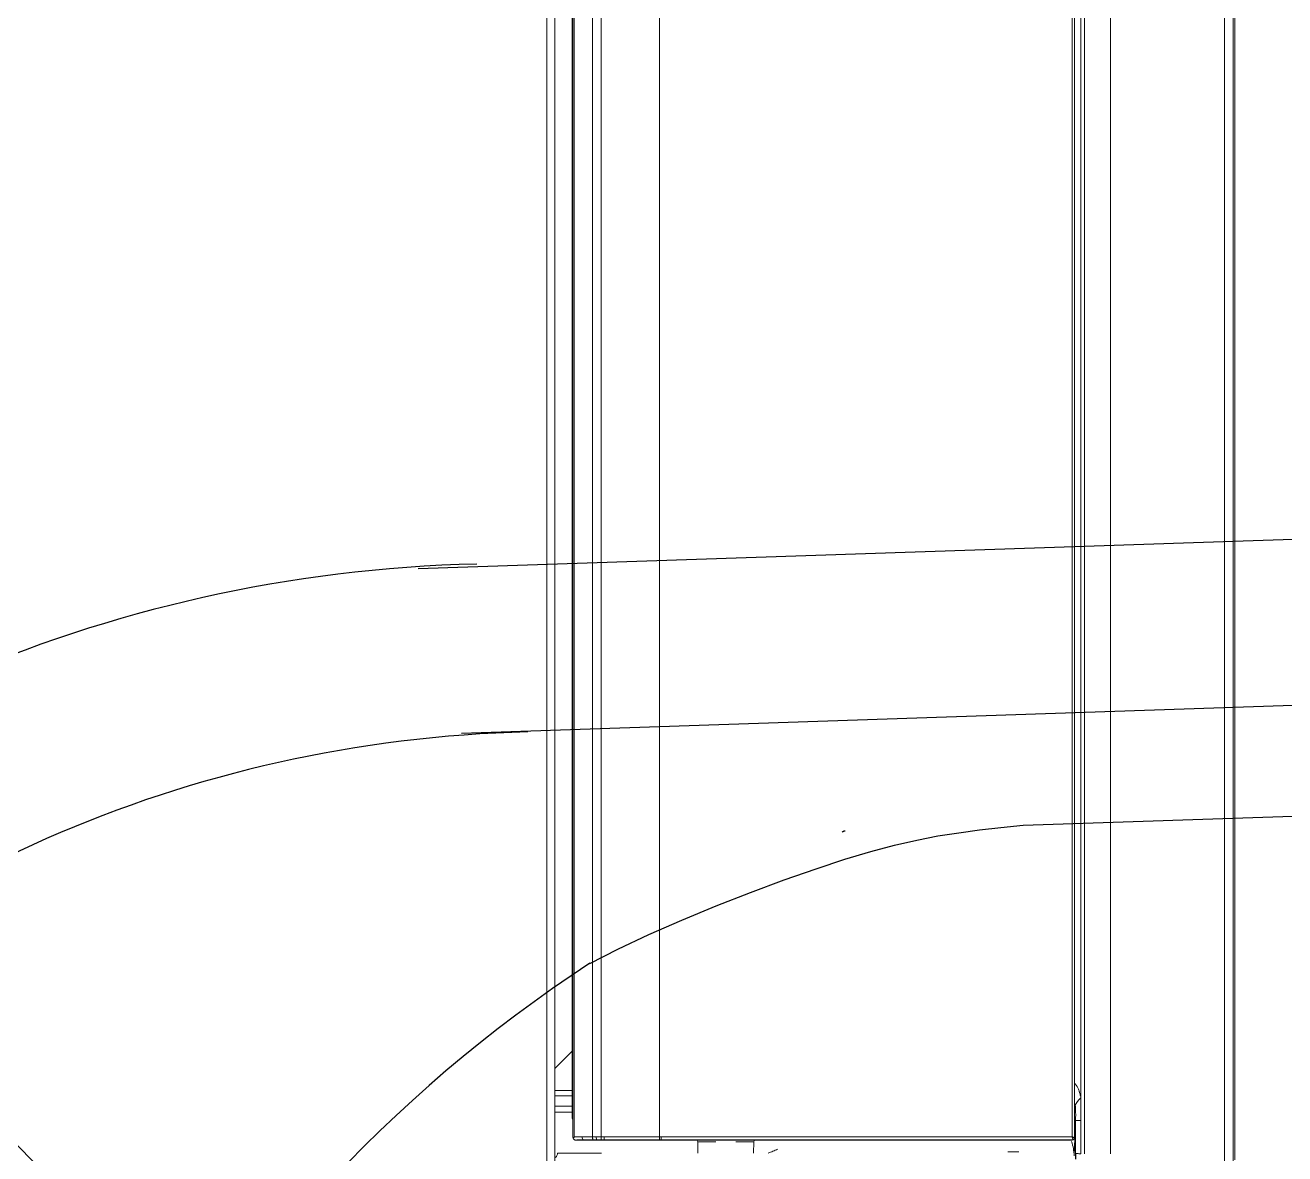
# Model space of a CAD drawing. Header units: inches. Extents: x 405346 to 489838, y -25612 to 14934.
# Drawn here: x 467509.7 to 467702.1, y 4055.9 to 4228.3 of the extents above; entities that cross this region are included whole.
import ezdxf

# ---------------------------------------------------------------- set-up
doc = ezdxf.new("R2010")
doc.units = ezdxf.units.IN
doc.header["$LTSCALE"] = 200
doc.header["$MEASUREMENT"] = 0
doc.linetypes.add('DH-HID2', pattern=[1.2, 0.8, -0.4])
doc.layers.add('FU-FURM', color=251, linetype='DH-HID2')
doc.layers.add('SS-EQ', color=2, linetype='Continuous', lineweight=20)

# ---------------------------------------------------------------- blocks, each defined once
blk = doc.blocks.new('FLLLL')
at = {"layer": 'FU-FURM'}
for p, q in [((467617.25, 3548.65), (467942, 3559.53)), ((467623.89, 3523.49), (467942.03, 3534.15)), ((467709.7, 3509.44), (467908.24, 3516.09)), ((467706.27, 3509.06), (467709.7, 3509.44)), ((467693.43, 3507.15), (467696.66, 3507.77)), ((467696.66, 3507.77), (467699.83, 3508.27)), ((467699.83, 3508.27), (467703, 3508.69)), ((467703, 3508.69), (467706.27, 3509.06)), ((467682.45, 3504.23), (467686.4, 3505.42)), ((467686.4, 3505.42), (467690.03, 3506.39)), ((467690.03, 3506.39), (467693.43, 3507.15)), ((467678.04, 3502.77), (467682.45, 3504.23)), ((467673.19, 3501.06), (467678.04, 3502.77)), ((467668.05, 3499.15), (467673.19, 3501.06)), ((467662.79, 3497.1), (467668.05, 3499.15)), ((467657.54, 3494.93), (467662.79, 3497.1)), ((467652.48, 3492.72), (467657.54, 3494.93)), ((467647.75, 3490.49), (467652.48, 3492.72)), ((467643.5, 3488.31), (467647.75, 3490.49))]:
    blk.add_line(p, q, dxfattribs=at)
for centre, radius, start, end in [((467631.3, 3335.77), 213.6, 91.3567, 179.233), ((467638.62, 3329.46), 194.25, 91.3565, 179.233), ((467763.13, 3305.47), 218.51, 111.67, 111.7928), ((467763.13, 3305.47), 218.51, 123.195, 236.9472)]:
    blk.add_arc(centre, radius, start, end, dxfattribs=at)
blk = doc.blocks.new('4way무풍')
at = {"layer": 'SS-EQ'}
for p, q in [((339.63, -339.64), (-339.63, 339.63)), ((349.15, 262.99), (349.15, -262.99)), ((349.34, -262.97), (349.34, 262.97)), ((353.43, -262.94), (353.43, 262.94)), ((362.36, -262.95), (362.36, 262.95)), ((425.39, -262.95), (425.39, 262.95)), ((425.73, -263.13), (425.73, 263.13)), ((349.03, 260.06), (349.03, -260.06)), ((349.03, -260.06), (349.03, 260.06)), ((426.73, 0), (426.73, -257.01)), ((431.26, 0), (431.26, -265.55)), ((346.36, -252.52), (349.03, -249.86)), ((349.03, -255.9), (346.36, -255.9)), ((346.36, -256.7), (349.03, -256.7)), ((426.73, -257.01), (426.73, -260.44)), ((349.03, -258.27), (346.36, -258.27)), ((346.36, -259.2), (349.03, -259.2)), ((349.03, -260.06), (349.03, -260.06)), ((425.92, -260.44), (425.68, -265.84)), ((426.73, -260.44), (425.92, -260.44)), ((425.92, -260.44), (425.92, -266.38)), ((349.59, -263.46), (349.58, -263.46)), ((349.6, -263.46), (349.59, -263.46)), ((350.71, -263.41), (350.31, -263.46)), ((352.8, -263.41), (352.42, -263.46)), ((353.95, -263.42), (353.6, -263.46)), ((356.85, -263.46), (355.15, -263.46)), ((361.1, -263.46), (358.73, -263.46)), ((362.6, -263.42), (362.29, -263.46)), ((383.35, -263.46), (375.76, -263.46)), ((387.74, -263.46), (385.15, -263.46)), ((425.07, -263.46), (425.24, -263.46)), ((425.24, -263.46), (425.3, -263.46)), ((425.39, -263.44), (425.35, -263.45)), ((346.78, -265.43), (353.5, -265.43)), ((368.23, -263.74), (368.24, -265.45)), ((370.97, -263.74), (368.23, -263.74)), ((376.75, -263.74), (374, -263.74)), ((376.74, -265.47), (376.75, -263.74)), ((417.24, -265.24), (415.59, -265.24)), ((425.93, -266.38), (425.93, -265.49))]:
    blk.add_line(p, q, dxfattribs=at)
for centre, start, end in [((367.94, -263.74), 0.5, 90), ((377.03, -263.74), 90, 179.5)]:
    blk.add_arc(centre, 0.284, start, end, dxfattribs=at)
for centre, major_axis, ratio, start_param, end_param in [((435.1, -257.01), (9.3, 1.83), 0.341846, 2.618687, 2.933696), ((350.72, -262.94), (0.001, -0.474), 0.369323, 4.71164, 6.208086), ((352.8, -262.94), (-0.002, -0.474), 0.20997, 4.713129, 6.215635), ((353.5, -262.94), (-0.001, -0.474), 0.14868, 4.712815, 6.218875), ((362.33, -262.95), (0, -0.474), 0.058025, 0.056515, 1.570818), ((362.6, -262.95), (0, -0.474), 0.06069, 0.056356, 1.570805), ((345.83, -265.42), (0.671, -0.671), 0.998783, 0, 0.775553), ((420.94, -266.02), (0.25, 5.64), 0.839678, 4.780735, 5.174554)]:
    blk.add_ellipse(centre, major_axis=major_axis, ratio=ratio, start_param=start_param, end_param=end_param, dxfattribs=at)
for points, degree in [([(448.66, -268.67), (448.66, 268.67)], 1), ([(450, 268.67), (450, -268.67)], 1), ([(450.23, -266.49), (450.23, 266.49)], 1), ([(352.12, -262.94), (352.12, 262.94)], 1), ([(427.28, 0), (427.28, -88.51), (427.28, -177.03), (427.28, -265.54)], 3), ([(426.73, -265.55), (426.73, -263.84), (426.73, -262.14), (426.73, -260.44)], 3), ([(349.58, -263.46), (349.58, -263.46), (349.58, -263.46), (349.58, -263.46)], 3), ([(350.31, -263.46), (350.87, -263.46), (351.43, -263.46), (352.01, -263.46)], 3), ([(352.42, -263.46), (352.2, -263.46), (352.01, -263.46)], 2), ([(352.12, -262.94), (352.32, -262.94), (352.51, -262.94), (352.7, -262.94)], 3), ([(352.61, -263.46), (352.52, -263.46), (352.42, -263.46)], 2), ([(353.6, -263.46), (353.27, -263.46), (352.94, -263.46), (352.61, -263.46)], 3), ([(352.7, -262.94), (352.94, -262.94), (353.19, -262.94), (353.43, -262.94)], 3), ([(353.49, -263.42), (353.26, -263.42), (353.03, -263.41), (352.8, -263.41)], 3), ([(353.43, -262.94), (353.58, -262.94), (353.73, -262.94), (353.89, -262.94)], 3), ([(353.95, -263.42), (353.8, -263.42), (353.64, -263.42), (353.49, -263.42)], 3), ([(353.6, -263.46), (355.07, -263.46), (356.55, -263.46), (358.04, -263.46)], 3), ([(358.04, -263.46), (358.04, -263.46), (358.04, -263.46), (358.04, -263.46)], 3), ([(358.73, -263.46), (358.39, -263.46), (358.04, -263.46)], 2), ([(358.73, -263.46), (358.74, -263.46), (358.74, -263.46), (358.74, -263.46)], 3), ([(358.74, -263.46), (359.92, -263.46), (361.11, -263.46), (362.29, -263.46)], 3), ([(362.6, -263.42), (362.51, -263.42), (362.42, -263.42), (362.33, -263.42)], 3), ([(362.36, -262.95), (362.45, -262.95), (362.54, -262.95), (362.63, -262.95)], 3), ([(372.74, -263.46), (372.49, -263.46), (372.23, -263.46)], 2), ([(383.95, -263.46), (383.65, -263.46), (383.35, -263.46)], 2), ([(387.74, -263.46), (386.48, -263.46), (385.22, -263.46), (383.96, -263.46)], 3), ([(388.39, -263.46), (388.07, -263.46), (387.74, -263.46)], 2), ([(425.3, -263.46), (425.35, -263.45), (425.39, -263.43), (425.43, -263.42)], 3), ([(425.35, -263.45), (425.34, -263.45), (425.32, -263.45), (425.3, -263.46)], 3), ([(425.43, -263.42), (425.37, -263.42)], 1), ([(425.39, -263.44), (425.51, -263.41)], 1), ([(425.45, -263.42), (425.44, -263.42), (425.44, -263.42), (425.43, -263.42)], 3), ([(425.73, -263.13), (425.73, -263.13), (425.73, -263.14), (425.73, -263.14)], 3)]:
    blk.add_open_spline(points, degree=degree, dxfattribs=at)
for points, knots in [([(346.36, 0), (346.36, -27.81), (346.36, -55.62), (346.36, -97.34), (346.36, -111.25), (346.36, -139.06), (346.36, -152.96), (346.36, -180.78), (346.36, -194.68), (346.36, -222.49), (346.36, -236.4), (346.36, -257.26), (346.36, -264.21), (346.36, -272.9), (346.36, -274.64), (346.36, -277.25), (346.36, -278.12), (346.36, -279.86), (346.36, -280.73), (346.36, -282.03), (346.36, -282.46), (346.36, -283.33), (346.36, -283.77), (346.36, -284.42), (346.36, -284.64), (346.36, -285.07), (346.36, -285.29), (346.36, -285.72), (346.35, -285.94), (346.35, -286.37), (346.34, -286.59), (346.32, -287.24), (346.31, -287.68), (346.26, -288.55), (346.24, -288.98), (346.17, -289.85), (346.14, -290.28), (346.08, -290.93), (346.06, -291.15), (346.01, -291.58), (345.89, -292.67), (345.75, -293.74), (345.48, -295.45), (345.33, -296.3), (344.82, -298.83), (344.41, -300.5), (343.69, -302.98), (343.17, -304.62), (342.29, -307.06), (341.64, -308.66), (341.12, -309.86), (340.94, -310.26), (340.71, -310.75), (340.67, -310.85), (340.58, -311.05), (340.44, -311.34), (339.92, -312.42), (339.03, -314.16), (338.18, -315.66), (336.85, -317.88), (335.91, -319.32), (334.41, -321.42), (333.38, -322.8), (331.74, -324.8), (330.59, -326.1), (329.7, -327.05), (329.4, -327.37), (329.02, -327.76), (328.95, -327.84), (328.79, -327.99), (328.57, -328.22), (327.72, -329.07), (326.3, -330.41), (324.35, -332.11), (322.33, -333.72), (320.94, -334.74), (319.53, -335.72), (318.82, -336.2), (317.37, -337.13), (315.89, -338.03), (314.38, -338.87), (313.22, -339.47), (312.83, -339.67), (312.25, -339.96), (312.05, -340.06), (311.66, -340.25), (309.9, -341.09), (308.1, -341.85), (305.68, -342.75), (304.05, -343.32), (302.41, -343.81), (299.92, -344.51), (298.25, -344.9), (295.7, -345.38), (294.84, -345.53), (293.77, -345.68), (293.55, -345.71), (293.12, -345.77), (292.9, -345.8), (292.25, -345.88), (291.82, -345.93), (290.52, -346.06), (289.66, -346.13), (288.36, -346.21), (287.92, -346.23), (287.06, -346.27), (286.62, -346.28), (285.97, -346.29), (285.76, -346.29), (285.32, -346.29), (285.11, -346.29), (284.67, -346.29), (284.46, -346.29), (284.02, -346.29), (283.81, -346.29), (283.16, -346.29), (282.72, -346.29), (281.85, -346.29), (281.42, -346.29), (280.12, -346.29), (279.25, -346.29), (277.52, -346.29), (276.65, -346.29), (274.05, -346.29), (272.32, -346.29), (267.11, -346.29), (263.64, -346.29), (256.71, -346.29), (253.24, -346.29), (242.83, -346.29), (235.9, -346.29), (222.02, -346.29), (215.08, -346.29), (194.27, -346.29), (180.4, -346.29), (152.65, -346.29), (138.78, -346.29), (111.03, -346.29), (97.15, -346.29), (69.4, -346.29), (55.53, -346.29), (34.72, -346.29), (27.78, -346.29), (13.91, -346.29), (6.97, -346.29), (0.03, -346.29)], [0, 0, 0, 0, 0.125, 0.125, 0.1875, 0.1875, 0.25, 0.25, 0.3125, 0.3125, 0.375, 0.375, 0.40625, 0.40625, 0.414063, 0.414063, 0.417969, 0.417969, 0.421875, 0.421875, 0.423828, 0.423828, 0.425781, 0.425781, 0.426758, 0.426758, 0.427734, 0.427734, 0.428711, 0.428711, 0.429688, 0.429688, 0.431641, 0.431641, 0.433594, 0.433594, 0.435547, 0.435547, 0.436523, 0.436523, 0.4375, 0.441406, 0.441406, 0.445313, 0.445313, 0.453125, 0.453125, 0.457031, 0.460938, 0.464844, 0.464844, 0.466797, 0.466797, 0.467285, 0.467285, 0.467773, 0.46875, 0.472656, 0.476563, 0.476563, 0.484375, 0.484375, 0.488281, 0.492188, 0.496094, 0.496094, 0.498047, 0.498047, 0.498535, 0.498535, 0.499023, 0.5, 0.503906, 0.507813, 0.511719, 0.515625, 0.515625, 0.519531, 0.519531, 0.523438, 0.527344, 0.527344, 0.529297, 0.529297, 0.530273, 0.530273, 0.53125, 0.539063, 0.539063, 0.542969, 0.546875, 0.546875, 0.554688, 0.554688, 0.558594, 0.558594, 0.55957, 0.55957, 0.560547, 0.560547, 0.5625, 0.5625, 0.566406, 0.566406, 0.568359, 0.568359, 0.570313, 0.570313, 0.571289, 0.571289, 0.572266, 0.572266, 0.573242, 0.573242, 0.574219, 0.574219, 0.576172, 0.576172, 0.578125, 0.578125, 0.582031, 0.582031, 0.585938, 0.585938, 0.59375, 0.59375, 0.609375, 0.609375, 0.625, 0.625, 0.65625, 0.65625, 0.6875, 0.6875, 0.75, 0.75, 0.8125, 0.8125, 0.875, 0.875, 0.9375, 0.9375, 0.96875, 0.96875, 1, 1, 1, 1]), ([(0.03, -345.1), (6.96, -345.1), (13.89, -345.1), (27.75, -345.1), (34.68, -345.1), (55.47, -345.1), (69.33, -345.1), (97.04, -345.1), (110.9, -345.1), (138.62, -345.1), (152.48, -345.1), (180.2, -345.09), (194.06, -345.09), (214.84, -345.09), (221.77, -345.09), (235.63, -345.09), (242.56, -345.09), (256.42, -345.08), (263.35, -345.08), (272.01, -345.08), (273.74, -345.08), (276.34, -345.08), (277.21, -345.08), (278.94, -345.08), (279.81, -345.08), (281.11, -345.08), (281.54, -345.08), (282.41, -345.08), (282.84, -345.08), (283.71, -345.08), (284.14, -345.08), (284.79, -345.07), (285.01, -345.07), (285.44, -345.07), (285.65, -345.07), (286.3, -345.06), (286.74, -345.05), (287.6, -345.02), (288.03, -345), (289.33, -344.92), (290.19, -344.85), (291.49, -344.72), (291.92, -344.67), (292.57, -344.59), (292.78, -344.57), (293.21, -344.51), (294.29, -344.36), (295.35, -344.18), (297.89, -343.7), (299.56, -343.31), (302.04, -342.61), (303.68, -342.12), (305.3, -341.55), (307.71, -340.65), (309.3, -339.98), (311.06, -339.14), (311.35, -339), (311.64, -338.85), (311.84, -338.76), (311.93, -338.71), (312.42, -338.46), (312.8, -338.26), (313.95, -337.66), (314.7, -337.24), (316.19, -336.36), (316.92, -335.91), (318.36, -334.98), (319.07, -334.5), (320.47, -333.51), (321.85, -332.49), (323.85, -330.87), (325.78, -329.16), (327.03, -327.96), (327.79, -327.2), (327.95, -327.04), (328.25, -326.73), (328.4, -326.57), (328.85, -326.1), (329.14, -325.78), (330.02, -324.83), (331.15, -323.53), (332.76, -321.52), (333.78, -320.13), (334.76, -318.73), (335.23, -318.02), (336.16, -316.57), (336.6, -315.84), (337.46, -314.35), (338.3, -312.84), (339.07, -311.29), (339.48, -310.41), (339.53, -310.31), (339.62, -310.11), (339.75, -309.81), (340.07, -309.12), (340.32, -308.53), (340.82, -307.33), (341.45, -305.73), (342.29, -303.29), (342.78, -301.65), (343.45, -299.17), (343.84, -297.5), (344.3, -294.96), (344.44, -294.11), (344.62, -292.83), (344.7, -292.18), (344.79, -291.43), (344.82, -291.1), (344.84, -290.89), (344.85, -290.78), (344.95, -289.81), (345.01, -288.94), (345.08, -287.64), (345.1, -287.21), (345.12, -286.56), (345.12, -286.35), (345.13, -285.91), (345.13, -285.7), (345.14, -285.27), (345.14, -285.05), (345.14, -284.62), (345.14, -284.4), (345.14, -283.75), (345.14, -283.32), (345.14, -282.67), (345.14, -282.45), (345.14, -282.02), (345.14, -281.81), (345.14, -281.16), (345.14, -280.72), (345.14, -279.43), (345.14, -278.56), (345.14, -276.83), (345.14, -275.97), (345.14, -273.37), (345.14, -271.64), (345.15, -262.99), (345.15, -256.07), (345.15, -235.31), (345.15, -221.46), (345.16, -193.78), (345.16, -179.94), (345.16, -152.26), (345.16, -138.42), (345.16, -110.73), (345.16, -69.21), (345.16, -27.68), (345.16, 0)], [0, 0, 0, 0, 0.03125, 0.03125, 0.0625, 0.0625, 0.125, 0.125, 0.1875, 0.1875, 0.25, 0.25, 0.3125, 0.3125, 0.34375, 0.34375, 0.375, 0.375, 0.40625, 0.40625, 0.414063, 0.414063, 0.417969, 0.417969, 0.421875, 0.421875, 0.423828, 0.423828, 0.425781, 0.425781, 0.427734, 0.427734, 0.428711, 0.428711, 0.429688, 0.429688, 0.431641, 0.431641, 0.433594, 0.433594, 0.4375, 0.4375, 0.439453, 0.439453, 0.44043, 0.44043, 0.441406, 0.445313, 0.445313, 0.453125, 0.453125, 0.457031, 0.460938, 0.460938, 0.46875, 0.46875, 0.469727, 0.470215, 0.470215, 0.470703, 0.470703, 0.472656, 0.472656, 0.476563, 0.476563, 0.480469, 0.480469, 0.484375, 0.484375, 0.488281, 0.492188, 0.496094, 0.5, 0.5, 0.500977, 0.500977, 0.501953, 0.501953, 0.503906, 0.503906, 0.507813, 0.511719, 0.515625, 0.515625, 0.519531, 0.519531, 0.523438, 0.523438, 0.527344, 0.53125, 0.53125, 0.531738, 0.531738, 0.532227, 0.533203, 0.535156, 0.535156, 0.539063, 0.542969, 0.546875, 0.546875, 0.554688, 0.554688, 0.558594, 0.558594, 0.560547, 0.561523, 0.562012, 0.562012, 0.5625, 0.5625, 0.566406, 0.566406, 0.568359, 0.568359, 0.569336, 0.569336, 0.570313, 0.570313, 0.571289, 0.571289, 0.572266, 0.572266, 0.574219, 0.574219, 0.575195, 0.575195, 0.576172, 0.576172, 0.578125, 0.578125, 0.582031, 0.582031, 0.585938, 0.585938, 0.59375, 0.59375, 0.625, 0.625, 0.6875, 0.6875, 0.75, 0.75, 0.8125, 0.8125, 0.875, 1, 1, 1, 1]), ([(426.02, -255.07), (425.98, -255.02), (425.93, -254.97), (425.86, -254.89), (425.83, -254.86), (425.78, -254.81), (425.76, -254.79), (425.75, -254.78), (425.75, -254.78), (425.75, -254.78), (425.75, -254.78), (425.74, -254.77), (425.74, -254.77), (425.74, -254.77), (425.74, -254.77), (425.74, -254.77), (425.74, -254.77)], [0, 0, 0, 0, 0.5, 0.5, 0.75, 0.875, 0.9375, 0.96875, 0.984375, 0.992187, 0.996094, 0.998047, 0.999023, 0.999512, 0.999512, 1, 1, 1, 1]), ([(426.73, -257.01), (426.7, -256.82), (426.65, -256.64), (426.58, -256.36), (426.55, -256.27), (426.52, -256.16), (426.51, -256.14), (426.5, -256.1), (426.48, -256.04), (426.4, -255.8), (426.32, -255.61), (426.21, -255.4), (426.16, -255.29), (426.09, -255.18), (426.06, -255.13), (426.04, -255.1), (426.03, -255.09), (426.03, -255.08), (426.02, -255.08), (426.02, -255.08), (426.02, -255.08), (426.02, -255.07)], [0, 0, 0, 0, 0.25, 0.25, 0.375, 0.375, 0.40625, 0.40625, 0.4375, 0.5, 0.75, 0.75, 0.875, 0.9375, 0.96875, 0.984375, 0.992188, 0.996094, 0.998047, 0.998047, 1, 1, 1, 1]), ([(425.87, -258.15), (425.88, -258.25), (425.89, -258.35), (425.9, -258.55), (425.91, -258.64), (425.92, -258.94), (425.92, -259.13), (425.93, -259.51), (425.93, -259.7), (425.92, -260.07), (425.92, -260.25), (425.92, -260.44)], [0, 0, 0, 0, 0.125, 0.125, 0.25, 0.25, 0.5, 0.5, 0.75, 0.75, 1, 1, 1, 1]), ([(349.03, -260.06), (349.03, -260.08), (349.03, -260.14), (349.07, -260.22), (349.12, -260.27), (349.15, -260.29), (349.15, -260.29)], [0, 0, 0, 0, 0.288906, 0.634932, 0.918339, 1, 1, 1, 1]), ([(349.03, -260.06), (349.03, -260.07), (349.03, -260.07), (349.04, -260.08), (349.04, -260.09), (349.04, -260.1), (349.04, -260.1), (349.04, -260.11), (349.04, -260.12), (349.05, -260.13), (349.05, -260.14), (349.05, -260.15), (349.06, -260.16), (349.06, -260.17), (349.07, -260.17), (349.07, -260.18), (349.08, -260.19), (349.09, -260.2), (349.1, -260.21), (349.11, -260.22), (349.12, -260.22), (349.13, -260.23), (349.14, -260.23), (349.15, -260.23), (349.15, -260.23)], [0, 0, 0, 0, 0.040923, 0.040923, 0.081846, 0.081846, 0.12277, 0.12277, 0.163693, 0.163693, 0.245539, 0.245539, 0.327385, 0.327385, 0.409232, 0.409232, 0.491078, 0.491078, 0.654771, 0.654771, 0.818463, 0.818463, 0.982156, 1, 1, 1, 1]), ([(349.15, -262.99), (349.15, -263), (349.15, -263), (349.16, -263.02), (349.16, -263.02), (349.16, -263.03), (349.16, -263.03), (349.17, -263.04), (349.17, -263.05), (349.18, -263.06), (349.18, -263.06), (349.18, -263.06), (349.18, -263.06), (349.19, -263.07), (349.2, -263.07), (349.21, -263.08), (349.21, -263.08), (349.23, -263.08), (349.24, -263.08), (349.25, -263.08), (349.25, -263.08), (349.26, -263.07), (349.27, -263.07), (349.28, -263.07), (349.29, -263.06), (349.31, -263.05), (349.31, -263.04), (349.32, -263.04), (349.32, -263.03), (349.32, -263.03), (349.32, -263.03), (349.33, -263.02), (349.33, -263.02), (349.33, -263.01), (349.33, -263), (349.34, -263), (349.34, -262.99), (349.34, -262.98), (349.34, -262.98), (349.34, -262.97)], [0, 0, 0, 0, 0.0625, 0.0625, 0.09375, 0.09375, 0.125, 0.125, 0.1875, 0.1875, 0.21875, 0.21875, 0.25, 0.25, 0.3125, 0.3125, 0.375, 0.375, 0.5, 0.5, 0.5625, 0.5625, 0.625, 0.625, 0.75, 0.75, 0.8125, 0.8125, 0.84375, 0.84375, 0.875, 0.875, 0.90625, 0.90625, 0.9375, 0.9375, 0.96875, 0.96875, 1, 1, 1, 1]), ([(349.58, -263.46), (349.55, -263.46), (349.52, -263.46), (349.48, -263.45), (349.47, -263.44), (349.44, -263.44), (349.43, -263.43), (349.39, -263.41), (349.37, -263.4), (349.33, -263.37), (349.32, -263.36), (349.3, -263.34), (349.29, -263.33), (349.26, -263.3), (349.24, -263.28), (349.22, -263.24), (349.21, -263.22), (349.2, -263.2), (349.18, -263.17), (349.17, -263.14), (349.17, -263.11), (349.16, -263.09), (349.15, -263.05), (349.15, -263.02), (349.15, -262.99)], [0, 0, 0, 0, 0.125, 0.125, 0.1875, 0.1875, 0.25, 0.25, 0.375, 0.375, 0.4375, 0.4375, 0.5, 0.5, 0.625, 0.625, 0.6875, 0.6875, 0.75, 0.8125, 0.8125, 0.875, 0.875, 1, 1, 1, 1]), ([(349.34, -262.97), (349.38, -262.97), (349.42, -262.97), (349.5, -262.97), (349.55, -262.96), (349.61, -262.96), (349.62, -262.96), (349.64, -262.96), (349.68, -262.96), (349.77, -262.96), (349.84, -262.95), (349.95, -262.95), (350, -262.95), (350.11, -262.95), (350.16, -262.94), (350.33, -262.94), (350.44, -262.94), (350.55, -262.94)], [0, 0, 0, 0, 0.125, 0.125, 0.25, 0.25, 0.28125, 0.28125, 0.3125, 0.375, 0.5, 0.5, 0.625, 0.625, 0.75, 0.75, 1, 1, 1, 1]), ([(349.58, -263.46), (349.64, -263.46), (349.7, -263.46), (349.77, -263.46), (349.79, -263.46), (349.82, -263.46), (349.86, -263.46), (349.94, -263.46), (350, -263.46), (350.05, -263.46), (350.07, -263.46), (350.1, -263.46), (350.11, -263.46), (350.19, -263.46), (350.25, -263.46), (350.31, -263.46)], [0, 0, 0, 0, 0.25, 0.25, 0.3125, 0.3125, 0.375, 0.5, 0.625, 0.625, 0.6875, 0.6875, 0.75, 0.75, 1, 1, 1, 1]), ([(350.71, -263.41), (350.66, -263.41), (350.6, -263.41), (350.5, -263.41), (350.44, -263.41), (350.34, -263.42), (350.29, -263.42), (350.18, -263.42), (350.13, -263.42), (350.03, -263.43), (349.98, -263.43), (349.92, -263.43), (349.91, -263.43), (349.89, -263.44), (349.88, -263.44), (349.84, -263.44), (349.82, -263.44), (349.76, -263.44), (349.72, -263.45), (349.68, -263.45), (349.67, -263.45), (349.66, -263.45), (349.65, -263.45), (349.63, -263.45), (349.62, -263.46), (349.61, -263.46), (349.6, -263.46), (349.6, -263.46), (349.6, -263.46), (349.6, -263.46), (349.6, -263.46)], [0, 0, 0, 0, 0.125, 0.125, 0.25, 0.25, 0.375, 0.375, 0.5, 0.5, 0.625, 0.625, 0.65625, 0.65625, 0.6875, 0.6875, 0.75, 0.75, 0.875, 0.875, 0.90625, 0.90625, 0.9375, 0.9375, 0.96875, 0.984375, 0.992188, 0.996094, 0.996094, 1, 1, 1, 1]), ([(350.55, -262.94), (350.68, -262.94), (350.81, -262.94), (351.07, -262.94), (351.2, -262.94), (351.59, -262.94), (351.86, -262.94), (352.12, -262.94)], [0, 0, 0, 0, 0.25, 0.25, 0.5, 0.5, 1, 1, 1, 1]), ([(352.24, -263.41), (351.98, -263.41), (351.72, -263.41), (351.34, -263.41), (351.21, -263.41), (351.02, -263.41), (350.96, -263.41), (350.83, -263.41), (350.77, -263.41), (350.71, -263.41)], [0, 0, 0, 0, 0.5, 0.5, 0.75, 0.75, 0.875, 0.875, 1, 1, 1, 1]), ([(352.24, -263.41), (352.23, -263.41), (352.22, -263.41), (352.21, -263.39), (352.2, -263.38), (352.19, -263.35), (352.18, -263.34), (352.17, -263.3), (352.16, -263.28), (352.15, -263.24), (352.15, -263.22), (352.14, -263.17), (352.13, -263.14), (352.13, -263.09), (352.13, -263.06), (352.12, -263), (352.12, -262.97), (352.12, -262.94)], [0, 0, 0, 0, 0.125, 0.125, 0.25, 0.25, 0.375, 0.375, 0.5, 0.5, 0.625, 0.625, 0.75, 0.75, 0.875, 0.875, 1, 1, 1, 1]), ([(352.8, -263.41), (352.7, -263.41), (352.61, -263.41), (352.42, -263.41), (352.33, -263.41), (352.24, -263.41)], [0, 0, 0, 0, 0.5, 0.5, 1, 1, 1, 1]), ([(353.95, -263.42), (353.94, -263.42), (353.94, -263.41), (353.93, -263.4), (353.93, -263.4), (353.93, -263.39), (353.93, -263.38), (353.92, -263.37), (353.92, -263.36), (353.92, -263.35), (353.92, -263.35), (353.92, -263.35), (353.92, -263.35), (353.92, -263.35), (353.92, -263.35), (353.92, -263.35), (353.92, -263.34), (353.91, -263.33), (353.91, -263.31), (353.91, -263.29), (353.9, -263.25), (353.9, -263.22), (353.9, -263.18), (353.89, -263.15), (353.89, -263.1), (353.89, -263.07), (353.89, -263.01), (353.89, -262.98), (353.89, -262.94)], [0, 0, 0, 0, 0.125, 0.125, 0.1875, 0.1875, 0.25, 0.25, 0.3125, 0.3125, 0.316406, 0.318359, 0.318359, 0.320312, 0.320312, 0.328125, 0.34375, 0.375, 0.375, 0.5, 0.5, 0.625, 0.625, 0.75, 0.75, 0.875, 0.875, 1, 1, 1, 1]), ([(353.89, -262.94), (354.24, -262.94), (354.59, -262.94), (355.29, -262.94), (355.64, -262.95), (356.35, -262.95), (356.7, -262.95), (357.41, -262.95), (357.76, -262.95), (358.47, -262.95), (358.82, -262.95), (359.53, -262.95), (359.88, -262.95), (360.94, -262.95), (361.65, -262.95), (362.36, -262.95)], [0, 0, 0, 0, 0.125, 0.125, 0.25, 0.25, 0.375, 0.375, 0.5, 0.5, 0.625, 0.625, 0.75, 0.75, 1, 1, 1, 1]), ([(362.33, -263.42), (361.63, -263.42), (360.93, -263.42), (359.88, -263.42), (359.53, -263.42), (358.83, -263.42), (358.48, -263.42), (357.78, -263.42), (357.43, -263.42), (356.73, -263.42), (356.38, -263.42), (355.69, -263.42), (355.34, -263.42), (354.82, -263.42), (354.55, -263.42), (354.29, -263.42), (354.12, -263.42), (354.03, -263.42), (353.95, -263.42)], [0, 0, 0, 0, 0.25, 0.25, 0.375, 0.375, 0.5, 0.5, 0.625, 0.625, 0.75, 0.75, 0.875, 0.875, 0.9375, 0.96875, 0.96875, 1, 1, 1, 1]), ([(372.23, -263.46), (371.56, -263.46), (368.25, -263.46), (364.94, -263.46), (362.29, -263.46)], [0, 0, 0, 0, 0.203489, 1, 1, 1, 1]), ([(425.37, -263.42), (425.04, -263.42), (424.72, -263.42), (424.08, -263.42), (423.76, -263.42), (422.79, -263.42), (420.86, -263.42), (416.35, -263.42), (411.18, -263.42), (407.3, -263.42), (404.71, -263.42), (403.41, -263.42), (399.51, -263.42), (396.91, -263.42), (391.69, -263.42), (389.07, -263.42), (385.79, -263.42), (385.13, -263.42), (383.82, -263.42), (383.16, -263.42), (381.18, -263.42), (379.86, -263.42), (375.9, -263.42), (373.26, -263.42), (369.94, -263.42), (369.27, -263.42), (367.94, -263.42), (367.28, -263.42), (365.94, -263.42), (364.94, -263.42), (363.77, -263.42), (363.19, -263.42), (362.9, -263.42), (362.75, -263.42), (362.69, -263.42), (362.65, -263.42), (362.62, -263.42), (362.6, -263.42)], [0, 0, 0, 0, 0.015625, 0.015625, 0.03125, 0.03125, 0.0625, 0.125, 0.25, 0.3125, 0.3125, 0.375, 0.375, 0.5, 0.5, 0.625, 0.625, 0.65625, 0.65625, 0.6875, 0.6875, 0.75, 0.75, 0.875, 0.875, 0.90625, 0.90625, 0.9375, 0.9375, 0.96875, 0.984375, 0.992187, 0.996094, 0.998047, 0.999023, 0.999023, 1, 1, 1, 1]), ([(362.63, -262.95), (363.97, -262.95), (365.31, -262.95), (367.3, -262.95), (367.97, -262.95), (369.3, -262.95), (369.96, -262.95), (373.28, -262.95), (375.93, -262.95), (379.89, -262.95), (381.21, -262.95), (383.18, -262.95), (383.84, -262.95), (385.15, -262.95), (385.81, -262.95), (387.78, -262.95), (389.09, -262.95), (391.71, -262.95), (393.01, -262.95), (396.93, -262.95), (399.53, -262.95), (403.43, -262.95), (404.73, -262.95), (407.32, -262.95), (411.21, -262.95), (416.37, -262.95), (420.88, -262.95), (422.81, -262.95), (423.78, -262.95), (424.1, -262.95), (424.74, -262.95), (425.06, -262.95), (425.39, -262.95)], [0, 0, 0, 0, 0.0625, 0.0625, 0.09375, 0.09375, 0.125, 0.125, 0.25, 0.25, 0.3125, 0.3125, 0.34375, 0.34375, 0.375, 0.375, 0.4375, 0.4375, 0.5, 0.5, 0.625, 0.625, 0.6875, 0.6875, 0.75, 0.875, 0.9375, 0.96875, 0.96875, 0.984375, 0.984375, 1, 1, 1, 1]), ([(383.36, -263.46), (381.61, -263.46), (378.08, -263.46), (374.54, -263.46), (372.74, -263.46)], [0, 0, 0, 0, 0.493303, 1, 1, 1, 1]), ([(425.07, -263.46), (419.9, -263.46), (409.54, -263.46), (397.31, -263.46), (390.23, -263.46), (388.39, -263.46)], [0, 0, 0, 0, 0.425611, 0.851221, 1, 1, 1, 1]), ([(425.39, -262.95), (425.41, -262.96), (425.43, -262.97), (425.48, -262.99), (425.5, -263), (425.54, -263.02), (425.56, -263.03), (425.59, -263.04), (425.6, -263.04), (425.61, -263.05), (425.62, -263.06), (425.64, -263.07), (425.66, -263.08), (425.68, -263.09), (425.69, -263.1), (425.71, -263.11), (425.72, -263.12), (425.73, -263.12), (425.73, -263.13), (425.73, -263.13)], [0, 0, 0, 0, 0.125, 0.125, 0.25, 0.25, 0.375, 0.375, 0.4375, 0.4375, 0.5, 0.5, 0.625, 0.625, 0.75, 0.75, 0.875, 0.875, 1, 1, 1, 1]), ([(425.45, -263.42), (425.45, -263.42), (425.46, -263.41), (425.47, -263.4), (425.47, -263.4), (425.47, -263.39), (425.48, -263.38), (425.48, -263.37), (425.48, -263.36), (425.48, -263.34), (425.48, -263.33), (425.48, -263.32), (425.48, -263.31), (425.48, -263.29), (425.48, -263.28), (425.47, -263.24), (425.47, -263.22), (425.46, -263.18), (425.46, -263.17), (425.45, -263.14), (425.45, -263.13), (425.43, -263.09), (425.43, -263.06), (425.41, -263.02), (425.41, -263.01), (425.4, -262.99), (425.4, -262.98), (425.39, -262.96), (425.39, -262.96), (425.39, -262.95)], [0, 0, 0, 0, 0.125, 0.125, 0.1875, 0.1875, 0.25, 0.25, 0.3125, 0.3125, 0.375, 0.375, 0.4375, 0.4375, 0.5, 0.5, 0.625, 0.625, 0.6875, 0.6875, 0.75, 0.75, 0.875, 0.875, 0.9375, 0.9375, 0.96875, 0.96875, 1, 1, 1, 1]), ([(425.73, -263.14), (425.73, -263.16), (425.73, -263.18), (425.72, -263.2), (425.72, -263.21), (425.71, -263.23), (425.71, -263.24), (425.7, -263.26), (425.69, -263.28), (425.67, -263.31), (425.66, -263.32), (425.63, -263.35), (425.62, -263.36), (425.59, -263.38), (425.58, -263.38), (425.57, -263.39), (425.56, -263.39), (425.54, -263.4), (425.53, -263.4), (425.52, -263.41), (425.51, -263.41), (425.49, -263.42), (425.48, -263.42), (425.47, -263.42), (425.46, -263.42), (425.46, -263.42), (425.45, -263.42), (425.45, -263.42)], [0, 0, 0, 0, 0.125, 0.125, 0.1875, 0.1875, 0.25, 0.25, 0.375, 0.375, 0.5, 0.5, 0.625, 0.625, 0.6875, 0.6875, 0.75, 0.75, 0.8125, 0.8125, 0.875, 0.875, 0.9375, 0.9375, 0.96875, 0.96875, 1, 1, 1, 1]), ([(378.96, -265.44), (379.2, -265.34), (379.44, -265.25), (379.93, -265.06), (380.17, -264.96), (380.41, -264.86)], [0, 0, 0, 0, 0.5, 0.5, 1, 1, 1, 1]), ([(425.93, -265.49), (425.95, -265.49), (425.98, -265.5), (426.07, -265.51), (426.18, -265.52), (426.33, -265.53), (426.52, -265.54), (426.62, -265.54), (426.73, -265.55)], [0, 0, 0, 0, 0.25, 0.25, 0.5, 0.75, 0.75, 1, 1, 1, 1])]:
    blk.add_open_spline(points, degree=3, knots=knots, dxfattribs=at)

msp = doc.modelspace()

# ---------------------------------------------------------------- block references
for name, p in [('FLLLL', (-47.5, 596.66)), ('4way무풍', (467244.27, 4321.43))]:
    msp.add_blockref(name, p)

doc.saveas('drawing.dxf')
